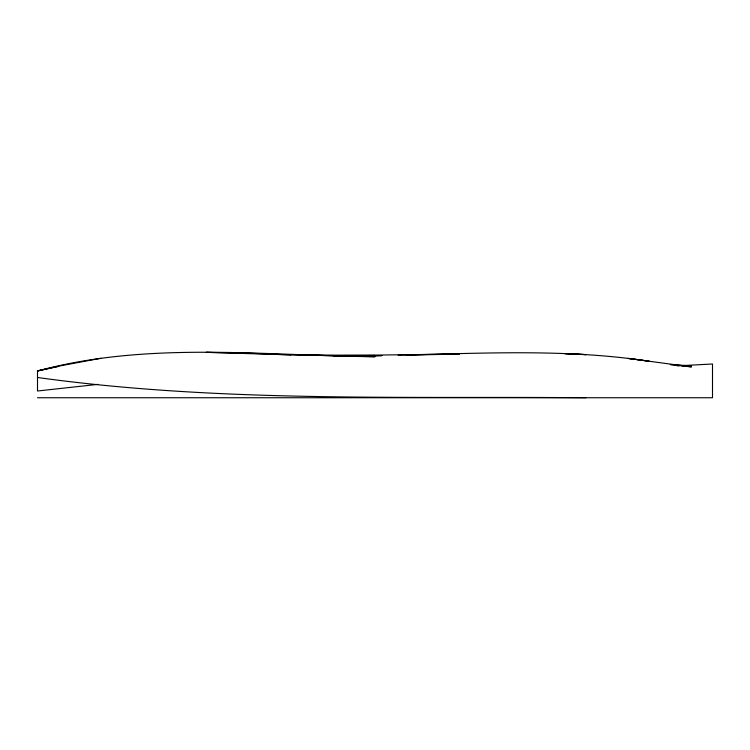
<?xml version="1.0" encoding="UTF-8"?>
<svg xmlns="http://www.w3.org/2000/svg" width="750" height="750" viewBox="0 0 750 750"><rect width="100%" height="100%" fill="white"/><g stroke="black" fill="none" stroke-linecap="round" stroke-linejoin="round"><path stroke-width="1.12" d="M311.428 355.219L375 356.719C262.688 355.697 147.619 341.081 37.5 370.978L58.594 366.337L37.5 370.875L37.5 390.994L97.931 384.375M58.594 366.159L100.781 358.294M677.156 365.887L679.434 365.766M681.712 365.644L712.5 363.994L712.5 397.744L37.5 397.744M381.938 355.566L375 355.753L381.938 355.622M398.119 355.134C481.753 353.381 566.147 348.562 649.219 361.238L628.125 358.425L691.406 366.9L670.312 364.547L691.406 365.85M406.209 355.134L459.375 354.066L333.394 355.594M333.394 355.753L375 355.509L290.625 354.731L307.959 355.134M585.938 397.744C403.078 396.141 219.15 402.609 37.5 377.494M248.438 353.166L206.25 352.341L290.625 354.891L248.438 353.166M585.938 354.581L564.844 353.625L585.938 354.656"/></g></svg>
